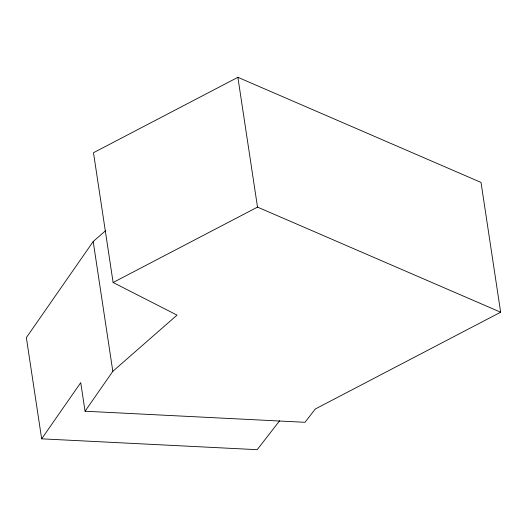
<?xml version="1.0" encoding="UTF-8"?>
<svg xmlns="http://www.w3.org/2000/svg" width="527" height="527" viewBox="0 0 527 527"><rect width="100%" height="100%" fill="white"/><g stroke="black" fill="none" stroke-linecap="round" stroke-linejoin="round"><path stroke-width="0.79" d="M105.545 230.721L93.193 241.524L26.35 337.623L41.659 438.833L257.183 449.683L279.659 420.737M41.659 438.833L80.736 382.648L85.058 411.225L304.968 422.298L315.304 408.992L500.65 312.208L481.019 182.421L237.881 77.317L93.49 152.718L113.114 282.505L177.039 315.12L112.824 371.318L85.058 411.225M113.114 282.505L257.512 207.104L500.65 312.208M237.881 77.317L257.512 207.104M93.193 241.524L112.824 371.318"/></g></svg>
